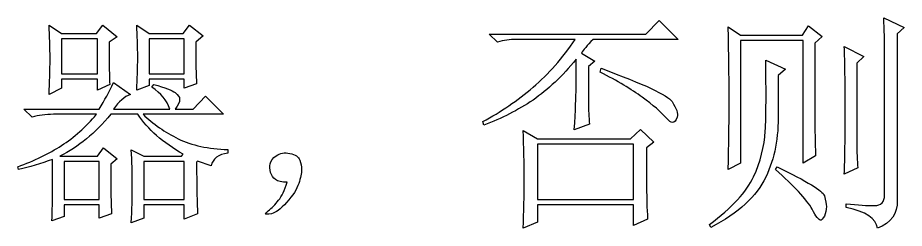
# Model space of a CAD drawing. Extents: x -45 to 645, y -160 to 467.
# Drawn here: x 376.74 to 383.5, y 114.78 to 116.39 of the extents above; entities that cross this region are included whole.
import ezdxf

# ---------------------------------------------------------------- set-up
doc = ezdxf.new("R2010")
doc.units = 0
doc.layers.add('layer 1', color=7, linetype='Continuous')

msp = doc.modelspace()

# ---------------------------------------------------------------- linework, layer by layer
at = {"layer": 'layer 1', "color": 7, "true_color": 0xffffff}
for points, knots in [([(377.071, 115.8516), (377.071, 115.8516), (377.071, 115.9203), (377.071, 115.9203), (377.071, 115.9203), (377.3452, 115.9203), (377.3452, 115.9203), (377.3452, 115.9203), (377.3452, 115.8374), (377.3452, 115.8374), (377.3452, 115.8374), (377.4395, 115.8797), (377.4395, 115.8797), (377.436, 115.9292), (377.4342, 116.0367), (377.4342, 116.2025), (377.4342, 116.2025), (377.4953, 116.2431), (377.4953, 116.2431), (377.4953, 116.2431), (377.3854, 116.3331), (377.3854, 116.3331), (377.3854, 116.3331), (377.3382, 116.2696), (377.3382, 116.2696), (377.3382, 116.2696), (377.071, 116.2696), (377.071, 116.2696), (377.071, 116.2696), (376.9767, 116.3331), (376.9767, 116.3331), (376.9802, 116.2501), (376.9837, 116.1637), (376.9837, 116.0755), (376.9837, 115.9856), (376.9802, 115.8956), (376.9767, 115.8039), (376.9767, 115.8039), (377.071, 115.8516), (377.071, 115.8516)], [0, 0, 0, 0, 0.076923, 0.076923, 0.076923, 0.153846, 0.153846, 0.153846, 0.230769, 0.230769, 0.230769, 0.307692, 0.307692, 0.307692, 0.384615, 0.384615, 0.384615, 0.461538, 0.461538, 0.461538, 0.538462, 0.538462, 0.538462, 0.615385, 0.615385, 0.615385, 0.692308, 0.692308, 0.692308, 0.769231, 0.769231, 0.769231, 0.846154, 0.846154, 0.846154, 0.923077, 0.923077, 0.923077, 1, 1, 1, 1]), ([(377.7398, 115.8727), (377.7398, 115.8727), (377.7398, 115.9203), (377.7398, 115.9203), (377.7398, 115.9203), (378.007, 115.9203), (378.007, 115.9203), (378.007, 115.9203), (378.007, 115.8516), (378.007, 115.8516), (378.007, 115.8516), (378.1013, 115.885), (378.1013, 115.885), (378.0978, 115.945), (378.0943, 116.0508), (378.0943, 116.2025), (378.0943, 116.2025), (378.1502, 116.2501), (378.1502, 116.2501), (378.1502, 116.2501), (378.0471, 116.3331), (378.0471, 116.3331), (378.0471, 116.3331), (378, 116.2696), (378, 116.2696), (378, 116.2696), (377.7398, 116.2696), (377.7398, 116.2696), (377.7398, 116.2696), (377.6455, 116.3331), (377.6455, 116.3331), (377.649, 116.2537), (377.6525, 116.1725), (377.6525, 116.0878), (377.6525, 116.0032), (377.649, 115.9203), (377.6455, 115.8374), (377.6455, 115.8374), (377.7398, 115.8727), (377.7398, 115.8727)], [0, 0, 0, 0, 0.076923, 0.076923, 0.076923, 0.153846, 0.153846, 0.153846, 0.230769, 0.230769, 0.230769, 0.307692, 0.307692, 0.307692, 0.384615, 0.384615, 0.384615, 0.461538, 0.461538, 0.461538, 0.538462, 0.538462, 0.538462, 0.615385, 0.615385, 0.615385, 0.692308, 0.692308, 0.692308, 0.769231, 0.769231, 0.769231, 0.846154, 0.846154, 0.846154, 0.923077, 0.923077, 0.923077, 1, 1, 1, 1]), ([(381.1382, 116.0579), (381.1382, 116.0579), (381.0352, 116.1197), (381.0352, 116.1197), (381.0492, 116.1426), (381.0788, 116.1778), (381.1242, 116.2237), (381.1242, 116.2237), (381.7721, 116.2237), (381.7721, 116.2237), (381.7721, 116.2237), (381.6289, 116.3683), (381.6289, 116.3683), (381.6289, 116.3683), (381.5259, 116.2643), (381.5259, 116.2643), (381.5259, 116.2643), (380.3332, 116.2643), (380.3332, 116.2643), (380.3332, 116.2643), (380.3944, 116.2025), (380.3944, 116.2025), (380.4432, 116.2167), (380.4921, 116.2237), (380.5375, 116.2237), (380.5375, 116.2237), (380.988, 116.2237), (380.988, 116.2237), (380.892, 116.0809), (380.7855, 115.9591), (380.6667, 115.8585), (380.548, 115.758), (380.4205, 115.6698), (380.2843, 115.5975), (380.2843, 115.5975), (380.2913, 115.5693), (380.2913, 115.5693), (380.4276, 115.6205), (380.5532, 115.6839), (380.6667, 115.7615), (380.7803, 115.8409), (380.8902, 115.9432), (380.995, 116.072), (380.995, 116.072), (380.995, 115.8516), (380.995, 115.8516), (380.995, 115.7881), (380.9898, 115.6821), (380.9811, 115.534), (380.9811, 115.534), (381.0963, 115.5763), (381.0963, 115.5763), (381.0928, 115.631), (381.0893, 115.6857), (381.0893, 115.7421), (381.0893, 115.7421), (381.0893, 116.0174), (381.0893, 116.0174), (381.0893, 116.0174), (381.1382, 116.0579), (381.1382, 116.0579)], [0, 0, 0, 0, 0.05, 0.05, 0.05, 0.1, 0.1, 0.1, 0.15, 0.15, 0.15, 0.2, 0.2, 0.2, 0.25, 0.25, 0.25, 0.3, 0.3, 0.3, 0.35, 0.35, 0.35, 0.4, 0.4, 0.4, 0.45, 0.45, 0.45, 0.5, 0.5, 0.5, 0.55, 0.55, 0.55, 0.6, 0.6, 0.6, 0.65, 0.65, 0.65, 0.7, 0.7, 0.7, 0.75, 0.75, 0.75, 0.8, 0.8, 0.8, 0.85, 0.85, 0.85, 0.9, 0.9, 0.9, 0.95, 0.95, 0.95, 1, 1, 1, 1]), ([(383.0536, 114.9413), (383.2038, 114.9096), (383.2841, 114.8566), (383.2928, 114.7826), (383.3976, 114.8232), (383.4482, 114.8954), (383.443, 114.996), (383.443, 114.996), (383.4431, 116.266), (383.4431, 116.266), (383.4431, 116.266), (383.4971, 116.3136), (383.4971, 116.3136), (383.4971, 116.3136), (383.34, 116.3895), (383.34, 116.3895), (383.3452, 116.2978), (383.347, 116.2078), (383.347, 116.1214), (383.347, 116.1214), (383.347, 115.0384), (383.347, 115.0384), (383.347, 114.9819), (383.3208, 114.9554), (383.2684, 114.9554), (383.216, 114.9554), (383.1444, 114.9589), (383.0536, 114.9695), (383.0536, 114.9695), (383.0536, 114.9413), (383.0536, 114.9413)], [0, 0, 0, 0, 0.1, 0.1, 0.1, 0.2, 0.2, 0.2, 0.3, 0.3, 0.3, 0.4, 0.4, 0.4, 0.5, 0.5, 0.5, 0.6, 0.6, 0.6, 0.7, 0.7, 0.7, 0.8, 0.8, 0.8, 0.9, 0.9, 0.9, 1, 1, 1, 1]), ([(382.8162, 116.1955), (382.8162, 116.1955), (382.8703, 116.2449), (382.8703, 116.2449), (382.8703, 116.2449), (382.7673, 116.3278), (382.7673, 116.3278), (382.7673, 116.3278), (382.7202, 116.2572), (382.7202, 116.2572), (382.7202, 116.2572), (382.2486, 116.2572), (382.2486, 116.2572), (382.2486, 116.2572), (382.1543, 116.3207), (382.1543, 116.3207), (382.1578, 116.1814), (382.1613, 115.9944), (382.1613, 115.758), (382.1613, 115.5217), (382.1578, 115.347), (382.1543, 115.2306), (382.1543, 115.2306), (382.2486, 115.2801), (382.2486, 115.2801), (382.2486, 115.2801), (382.2486, 116.2167), (382.2486, 116.2167), (382.2486, 116.2167), (382.7271, 116.2167), (382.7271, 116.2167), (382.7271, 116.2167), (382.7271, 115.2801), (382.7271, 115.2801), (382.7271, 115.2801), (382.8214, 115.3347), (382.8214, 115.3347), (382.8179, 115.3947), (382.8161, 115.4652), (382.8161, 115.5481), (382.8161, 115.5481), (382.8162, 116.1955), (382.8162, 116.1955)], [0, 0, 0, 0, 0.071429, 0.071429, 0.071429, 0.142857, 0.142857, 0.142857, 0.214286, 0.214286, 0.214286, 0.285714, 0.285714, 0.285714, 0.357143, 0.357143, 0.357143, 0.428571, 0.428571, 0.428571, 0.5, 0.5, 0.5, 0.571429, 0.571429, 0.571429, 0.642857, 0.642857, 0.642857, 0.714286, 0.714286, 0.714286, 0.785714, 0.785714, 0.785714, 0.857143, 0.857143, 0.857143, 0.928571, 0.928571, 0.928571, 1, 1, 1, 1]), ([(377.3452, 116.229), (377.3452, 116.229), (377.3452, 115.9609), (377.3452, 115.9609), (377.3452, 115.9609), (377.071, 115.9609), (377.071, 115.9609), (377.071, 115.9609), (377.071, 116.229), (377.071, 116.229), (377.071, 116.229), (377.3452, 116.229), (377.3452, 116.229)], [0, 0, 0, 0, 0.25, 0.25, 0.25, 0.5, 0.5, 0.5, 0.75, 0.75, 0.75, 1, 1, 1, 1]), ([(378.007, 116.229), (378.007, 116.229), (378.007, 115.9609), (378.007, 115.9609), (378.007, 115.9609), (377.7398, 115.9609), (377.7398, 115.9609), (377.7398, 115.9609), (377.7398, 116.229), (377.7398, 116.229), (377.7398, 116.229), (378.007, 116.229), (378.007, 116.229)], [0, 0, 0, 0, 0.25, 0.25, 0.25, 0.5, 0.5, 0.5, 0.75, 0.75, 0.75, 1, 1, 1, 1]), ([(383.1427, 115.2447), (383.1375, 115.2942), (383.1357, 115.3646), (383.1357, 115.4511), (383.1357, 115.4511), (383.1357, 116.0438), (383.1357, 116.0438), (383.1357, 116.0438), (383.1899, 116.0932), (383.1899, 116.0932), (383.1899, 116.0932), (383.0396, 116.1691), (383.0396, 116.1691), (383.0449, 116.0526), (383.0466, 115.892), (383.0466, 115.6821), (383.0467, 115.4723), (383.0449, 115.3117), (383.0396, 115.1953), (383.0396, 115.1953), (383.1427, 115.2447), (383.1427, 115.2447)], [0, 0, 0, 0, 0.142857, 0.142857, 0.142857, 0.285714, 0.285714, 0.285714, 0.428571, 0.428571, 0.428571, 0.571429, 0.571429, 0.571429, 0.714286, 0.714286, 0.714286, 0.857143, 0.857143, 0.857143, 1, 1, 1, 1]), ([(382.0234, 114.7896), (382.2329, 114.8991), (382.3726, 115.0277), (382.4407, 115.1724), (382.5088, 115.3171), (382.5402, 115.4793), (382.535, 115.6574), (382.535, 115.6574), (382.535, 115.9485), (382.535, 115.9485), (382.535, 115.9485), (382.5909, 115.9961), (382.5909, 115.9961), (382.5909, 115.9961), (382.4407, 116.065), (382.4407, 116.065), (382.4442, 115.8215), (382.4442, 115.6416), (382.4372, 115.5234), (382.4302, 115.4071), (382.4005, 115.2906), (382.3481, 115.1759), (382.2958, 115.0613), (382.184, 114.9395), (382.0111, 114.8108), (382.0111, 114.8108), (382.0234, 114.7896), (382.0234, 114.7896)], [0, 0, 0, 0, 0.111111, 0.111111, 0.111111, 0.222222, 0.222222, 0.222222, 0.333333, 0.333333, 0.333333, 0.444444, 0.444444, 0.444444, 0.555556, 0.555556, 0.555556, 0.666667, 0.666667, 0.666667, 0.777778, 0.777778, 0.777778, 0.888889, 0.888889, 0.888889, 1, 1, 1, 1]), ([(381.1784, 115.975), (381.3111, 115.9062), (381.4176, 115.8427), (381.4997, 115.7827), (381.5818, 115.7228), (381.6429, 115.6698), (381.683, 115.6239), (381.7023, 115.601), (381.7179, 115.5904), (381.7302, 115.5904), (381.7441, 115.5904), (381.7564, 115.6045), (381.7651, 115.631), (381.7739, 115.6593), (381.7616, 115.698), (381.7267, 115.7492), (381.6935, 115.7986), (381.5119, 115.8832), (381.1854, 116.0032), (381.1854, 116.0032), (381.1784, 115.975), (381.1784, 115.975)], [0, 0, 0, 0, 0.142857, 0.142857, 0.142857, 0.285714, 0.285714, 0.285714, 0.428571, 0.428571, 0.428571, 0.571429, 0.571429, 0.571429, 0.714286, 0.714286, 0.714286, 0.857143, 0.857143, 0.857143, 1, 1, 1, 1]), ([(378.1083, 115.2942), (378.1083, 115.2942), (378.2113, 115.2588), (378.2113, 115.2588), (378.2252, 115.3135), (378.2672, 115.347), (378.3405, 115.3558), (378.3405, 115.3558), (378.3405, 115.384), (378.3405, 115.384), (378.1903, 115.3876), (378.0646, 115.4158), (377.9616, 115.4652), (377.8603, 115.5164), (377.7695, 115.5781), (377.6927, 115.6522), (377.6927, 115.6522), (378.3073, 115.6522), (378.3073, 115.6522), (378.3073, 115.6522), (378.1694, 115.7898), (378.1694, 115.7898), (378.1694, 115.7898), (378.0751, 115.6928), (378.0751, 115.6928), (378.0751, 115.6928), (377.9389, 115.6928), (377.9389, 115.6928), (377.9616, 115.721), (377.972, 115.7456), (377.972, 115.7686), (377.9721, 115.7827), (377.9616, 115.7986), (377.9389, 115.818), (377.9162, 115.8357), (377.8603, 115.8568), (377.7747, 115.8797), (377.7747, 115.8797), (377.7608, 115.8586), (377.7608, 115.8586), (377.8289, 115.8127), (377.8743, 115.758), (377.897, 115.6927), (377.897, 115.6927), (377.4674, 115.6928), (377.4674, 115.6928), (377.5076, 115.7492), (377.5512, 115.7862), (377.5966, 115.8039), (377.5966, 115.8039), (377.4674, 115.8938), (377.4674, 115.8938), (377.436, 115.8251), (377.3993, 115.758), (377.3591, 115.6927), (377.3591, 115.6927), (376.7847, 115.6928), (376.7847, 115.6928), (376.7847, 115.6928), (376.8475, 115.631), (376.8475, 115.631), (376.8964, 115.6452), (376.9505, 115.6522), (377.0099, 115.6522), (377.0099, 115.6522), (377.3382, 115.6522), (377.3382, 115.6522), (377.2561, 115.5552), (377.1671, 115.4758), (377.071, 115.414), (376.9767, 115.3523), (376.865, 115.2976), (376.7375, 115.2518), (376.7375, 115.2518), (376.7445, 115.2324), (376.7445, 115.2324), (376.8266, 115.25), (376.9121, 115.2747), (377.0029, 115.3082), (377.0029, 115.2483), (377.0029, 115.1741), (377.0029, 115.0877), (377.0029, 114.9996), (377.0012, 114.9166), (376.9977, 114.839), (376.9977, 114.839), (377.092, 114.8726), (377.092, 114.8726), (377.092, 114.8726), (377.092, 114.9626), (377.092, 114.9626), (377.092, 114.9626), (377.3592, 114.9626), (377.3592, 114.9626), (377.3592, 114.9626), (377.3592, 114.8602), (377.3592, 114.8602), (377.3592, 114.8602), (377.4535, 114.8937), (377.4535, 114.8937), (377.4499, 114.9537), (377.4464, 115.0789), (377.4464, 115.2712), (377.4464, 115.2712), (377.4953, 115.3135), (377.4953, 115.3135), (377.4953, 115.3135), (377.3924, 115.3964), (377.3924, 115.3964), (377.3924, 115.3964), (377.3452, 115.3329), (377.3452, 115.3329), (377.3452, 115.3329), (377.0588, 115.3329), (377.0588, 115.3329), (377.1985, 115.4035), (377.3295, 115.5093), (377.4464, 115.6522), (377.4464, 115.6522), (377.6525, 115.6522), (377.6525, 115.6522), (377.7293, 115.5375), (377.8446, 115.4352), (378, 115.347), (378, 115.347), (377.986, 115.3329), (377.986, 115.3329), (377.986, 115.3329), (377.6997, 115.3329), (377.6997, 115.3329), (377.6997, 115.3329), (377.6036, 115.3824), (377.6036, 115.3824), (377.6088, 115.2942), (377.6106, 115.2041), (377.6106, 115.1106), (377.6106, 115.0154), (377.6088, 114.9219), (377.6036, 114.8249), (377.6036, 114.8249), (377.6997, 114.8602), (377.6997, 114.8602), (377.6997, 114.8602), (377.6997, 114.9626), (377.6997, 114.9626), (377.6997, 114.9626), (378.007, 114.9626), (378.007, 114.9626), (378.007, 114.9626), (378.007, 114.8531), (378.007, 114.8531), (378.007, 114.8531), (378.1083, 114.8937), (378.1083, 114.8937), (378.1048, 114.9626), (378.1013, 115.093), (378.1013, 115.287), (378.1013, 115.287), (378.1083, 115.2942), (378.1083, 115.2942)], [0, 0, 0, 0, 0.018868, 0.018868, 0.018868, 0.037736, 0.037736, 0.037736, 0.056604, 0.056604, 0.056604, 0.075472, 0.075472, 0.075472, 0.09434, 0.09434, 0.09434, 0.113208, 0.113208, 0.113208, 0.132075, 0.132075, 0.132075, 0.150943, 0.150943, 0.150943, 0.169811, 0.169811, 0.169811, 0.188679, 0.188679, 0.188679, 0.207547, 0.207547, 0.207547, 0.226415, 0.226415, 0.226415, 0.245283, 0.245283, 0.245283, 0.264151, 0.264151, 0.264151, 0.283019, 0.283019, 0.283019, 0.301887, 0.301887, 0.301887, 0.320755, 0.320755, 0.320755, 0.339623, 0.339623, 0.339623, 0.358491, 0.358491, 0.358491, 0.377358, 0.377358, 0.377358, 0.396226, 0.396226, 0.396226, 0.415094, 0.415094, 0.415094, 0.433962, 0.433962, 0.433962, 0.45283, 0.45283, 0.45283, 0.471698, 0.471698, 0.471698, 0.490566, 0.490566, 0.490566, 0.509434, 0.509434, 0.509434, 0.528302, 0.528302, 0.528302, 0.54717, 0.54717, 0.54717, 0.566038, 0.566038, 0.566038, 0.584906, 0.584906, 0.584906, 0.603774, 0.603774, 0.603774, 0.622642, 0.622642, 0.622642, 0.641509, 0.641509, 0.641509, 0.660377, 0.660377, 0.660377, 0.679245, 0.679245, 0.679245, 0.698113, 0.698113, 0.698113, 0.716981, 0.716981, 0.716981, 0.735849, 0.735849, 0.735849, 0.754717, 0.754717, 0.754717, 0.773585, 0.773585, 0.773585, 0.792453, 0.792453, 0.792453, 0.811321, 0.811321, 0.811321, 0.830189, 0.830189, 0.830189, 0.849057, 0.849057, 0.849057, 0.867925, 0.867925, 0.867925, 0.886792, 0.886792, 0.886792, 0.90566, 0.90566, 0.90566, 0.924528, 0.924528, 0.924528, 0.943396, 0.943396, 0.943396, 0.962264, 0.962264, 0.962264, 0.981132, 0.981132, 0.981132, 1, 1, 1, 1]), ([(380.7017, 114.8302), (380.7017, 114.8302), (380.7017, 114.9626), (380.7017, 114.9626), (380.7017, 114.9626), (381.4316, 114.9626), (381.4316, 114.9626), (381.4316, 114.9626), (381.4316, 114.8038), (381.4316, 114.8038), (381.4316, 114.8038), (381.5398, 114.8514), (381.5398, 114.8514), (381.5346, 114.9395), (381.5328, 115.0172), (381.5328, 115.0859), (381.5328, 115.0859), (381.5329, 115.3964), (381.5329, 115.3964), (381.5329, 115.3964), (381.587, 115.4388), (381.587, 115.4388), (381.587, 115.4388), (381.4857, 115.5358), (381.4857, 115.5358), (381.4857, 115.5358), (381.4106, 115.4652), (381.4106, 115.4652), (381.4106, 115.4652), (380.7017, 115.4652), (380.7017, 115.4652), (380.7017, 115.4652), (380.5917, 115.5287), (380.5917, 115.5287), (380.5969, 115.4035), (380.5986, 115.28), (380.5986, 115.1547), (380.5987, 115.0313), (380.5969, 114.906), (380.5917, 114.7826), (380.5917, 114.7826), (380.7017, 114.8302), (380.7017, 114.8302)], [0, 0, 0, 0, 0.071429, 0.071429, 0.071429, 0.142857, 0.142857, 0.142857, 0.214286, 0.214286, 0.214286, 0.285714, 0.285714, 0.285714, 0.357143, 0.357143, 0.357143, 0.428571, 0.428571, 0.428571, 0.5, 0.5, 0.5, 0.571429, 0.571429, 0.571429, 0.642857, 0.642857, 0.642857, 0.714286, 0.714286, 0.714286, 0.785714, 0.785714, 0.785714, 0.857143, 0.857143, 0.857143, 0.928571, 0.928571, 0.928571, 1, 1, 1, 1]), ([(381.4316, 115.4246), (381.4316, 115.4246), (381.4316, 115.003), (381.4316, 115.003), (381.4316, 115.003), (380.7017, 115.003), (380.7017, 115.003), (380.7017, 115.003), (380.7017, 115.4246), (380.7017, 115.4246), (380.7017, 115.4246), (381.4316, 115.4246), (381.4316, 115.4246)], [0, 0, 0, 0, 0.25, 0.25, 0.25, 0.5, 0.5, 0.5, 0.75, 0.75, 0.75, 1, 1, 1, 1]), ([(378.648, 114.9149), (378.634, 114.9043), (378.627, 114.899), (378.627, 114.8937), (378.627, 114.8884), (378.6428, 114.8884), (378.6724, 114.8937), (378.7021, 114.8991), (378.7405, 114.9272), (378.7877, 114.9801), (378.8366, 115.0331), (378.8663, 115.0807), (378.8802, 115.1248), (378.8942, 115.1672), (378.9012, 115.2024), (378.9012, 115.2306), (378.9012, 115.2536), (378.8959, 115.2782), (378.8872, 115.3029), (378.8785, 115.3277), (378.854, 115.3452), (378.8121, 115.3541), (378.772, 115.3629), (378.737, 115.3576), (378.7091, 115.3364), (378.6829, 115.3171), (378.6672, 115.2959), (378.662, 115.2747), (378.6567, 115.2536), (378.6585, 115.2324), (378.6654, 115.2094), (378.6725, 115.1865), (378.6847, 115.1689), (378.7021, 115.1547), (378.7213, 115.1407), (378.751, 115.1336), (378.7912, 115.1336), (378.7737, 115.0737), (378.751, 115.0277), (378.7266, 114.996), (378.7004, 114.9643), (378.6742, 114.9378), (378.648, 114.9149)], [0, 0, 0, 0, 0.071429, 0.071429, 0.071429, 0.142857, 0.142857, 0.142857, 0.214286, 0.214286, 0.214286, 0.285714, 0.285714, 0.285714, 0.357143, 0.357143, 0.357143, 0.428571, 0.428571, 0.428571, 0.5, 0.5, 0.5, 0.571429, 0.571429, 0.571429, 0.642857, 0.642857, 0.642857, 0.714286, 0.714286, 0.714286, 0.785714, 0.785714, 0.785714, 0.857143, 0.857143, 0.857143, 0.928571, 0.928571, 0.928571, 1, 1, 1, 1]), ([(377.3592, 115.2924), (377.3592, 115.2924), (377.3592, 115.003), (377.3592, 115.003), (377.3592, 115.003), (377.092, 115.003), (377.092, 115.003), (377.092, 115.003), (377.092, 115.2924), (377.092, 115.2924), (377.092, 115.2924), (377.3592, 115.2924), (377.3592, 115.2924)], [0, 0, 0, 0, 0.25, 0.25, 0.25, 0.5, 0.5, 0.5, 0.75, 0.75, 0.75, 1, 1, 1, 1]), ([(378.007, 115.2924), (378.007, 115.2924), (378.007, 115.003), (378.007, 115.003), (378.007, 115.003), (377.6997, 115.003), (377.6997, 115.003), (377.6997, 115.003), (377.6997, 115.2924), (377.6997, 115.2924), (377.6997, 115.2924), (378.007, 115.2924), (378.007, 115.2924)], [0, 0, 0, 0, 0.25, 0.25, 0.25, 0.5, 0.5, 0.5, 0.75, 0.75, 0.75, 1, 1, 1, 1]), ([(382.5158, 115.2307), (382.6555, 115.1071), (382.7498, 115.0066), (382.7952, 114.9272), (382.8214, 114.8726), (382.8441, 114.8443), (382.8632, 114.8443), (382.8668, 114.8443), (382.8755, 114.8549), (382.8877, 114.876), (382.8982, 114.8973), (382.9034, 114.9201), (382.9034, 114.9484), (382.9035, 114.966), (382.8982, 114.9942), (382.8877, 115.0313), (382.8755, 115.0683), (382.7567, 115.1406), (382.528, 115.2518), (382.528, 115.2518), (382.5158, 115.2307), (382.5158, 115.2307)], [0, 0, 0, 0, 0.142857, 0.142857, 0.142857, 0.285714, 0.285714, 0.285714, 0.428571, 0.428571, 0.428571, 0.571429, 0.571429, 0.571429, 0.714286, 0.714286, 0.714286, 0.857143, 0.857143, 0.857143, 1, 1, 1, 1])]:
    msp.add_open_spline(points, degree=3, knots=knots, dxfattribs=at)

doc.saveas('drawing.dxf')
